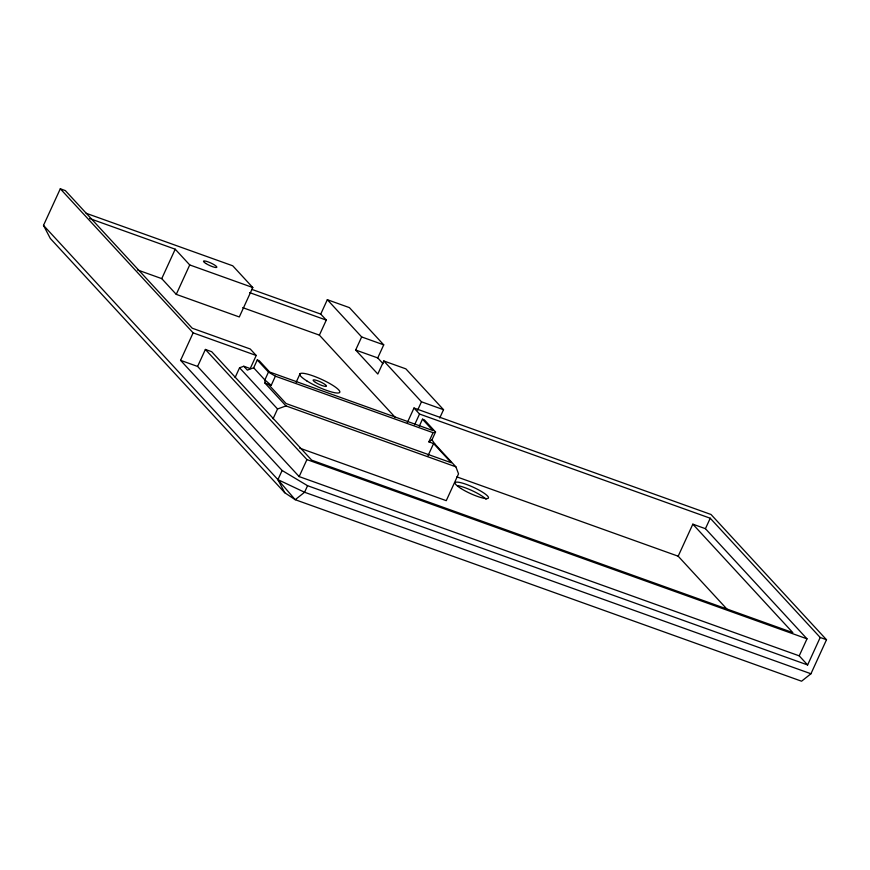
<?xml version="1.0" encoding="UTF-8"?>
<svg xmlns="http://www.w3.org/2000/svg" width="870" height="870" viewBox="0 0 870 870"><rect width="100%" height="100%" fill="white"/><g stroke="black" fill="none" stroke-linecap="round" stroke-linejoin="round"><path stroke-width="1.3" d="M86.13 213.27L232.736 265.796L252.778 287.535L239.304 316.963L176.251 294.364L161.744 278.628L175.218 249.201L89.545 218.49M176.251 294.364L189.725 264.937L175.218 249.201M414 408.03L419.536 414.033L710.235 518.226L820.192 637.482L807.621 664.952L307.567 485.71L282.119 470.485L180.579 360.343L193.129 332.862L60.302 188.79L43.5 225.373L50.329 238.478L284.762 492.746L295.202 499.695L801.574 681.21L810.949 673.761L826.5 639.744L711.007 514.485L414 408.03L407.323 422.602M807.621 664.952L799.215 655.839L299.149 476.586L197.599 366.444L205.385 349.446L211.693 351.708L311.688 460.176L792.842 632.631L692.835 524.175L678.176 556.202L726.798 608.946M235.107 377.536L239.565 367.792L243.796 366.259L250.223 368.565L256.215 355.482L250.234 349L192.216 328.207L65.348 190.606L60.302 188.79M243.796 366.259L247.33 370.098L253.67 367.803L257.259 359.962L259.151 360.637L269.678 372.045L432.999 430.596L422.483 419.188L419.253 426.246M257.259 359.962L268.449 372.088L264.861 379.94L264.958 383.104L286.002 405.92L455.88 466.82L458.533 473.856L446.256 500.663L299.693 448.126M264.958 383.104L271.201 385.345L275.388 376.188L268.449 372.088M395.415 417.589L319.388 335.135L326.283 320.095L320.747 314.092L327.327 299.704L349.403 307.621L383.724 344.857L377.743 357.929L383.061 363.693M273.082 418.731L277.552 408.987L286.002 405.92M296.17 382.245L300.106 373.654M284.762 492.746L277.932 479.642L282.119 470.485M439.72 418.035L443.526 409.705L405.877 368.869L383.8 360.963L377.819 374.035L355.667 350.023L361.659 336.94L327.327 299.704M299.149 476.586L306.936 459.588L205.385 349.446M307.567 485.71L304.576 492.257L295.202 499.695L277.932 479.642L43.5 225.373M417.643 410.118L421.461 401.799L383.8 360.963M414.631 424.723L419.536 414.033M455.88 466.82L434.837 443.994L428.856 441.851L433.042 432.694L435.555 431.988L424.375 419.862L422.483 419.188M428.856 441.851L431.966 439.839L435.555 431.988M427.942 455.869L433.586 443.548L451.302 462.764L286.078 403.539L268.362 384.322M799.215 655.839L807.001 638.83L705.439 528.688L710.235 518.226M189.725 264.937L252.778 287.535M251.713 289.351L320.747 314.092M249.581 292.603L326.283 320.095M361.659 336.94L383.724 344.857M137.449 269.917L161.744 278.628M242.697 307.643L319.388 335.135M355.667 350.023L377.743 357.929M421.461 401.799L443.526 409.705M193.129 332.862L256.215 355.482M692.835 524.175L705.439 528.688M275.388 376.188L433.042 432.694M180.579 360.343L197.599 366.444M456.88 476.89L678.176 556.202M820.192 637.482L826.5 639.744M306.936 459.588L807.001 638.83M810.949 673.761L304.576 492.257L277.932 479.642M271.201 385.345L264.861 379.94L253.67 367.803M239.565 367.792L277.552 408.987M431.966 439.839L434.837 443.994M457.631 485.601A18.313 3.458 24.6 0 1 486.069 499.282M306.751 380.864A21.967 4.154 24.6 0 0 339.517 392.609A21.967 4.154 24.6 0 0 313.167 375.927A21.967 4.154 24.6 0 0 306.751 380.864M315.451 382.376A7.319 1.381 24.6 0 0 326.38 386.291A7.319 1.381 24.6 0 0 317.594 380.734A7.319 1.381 24.6 0 0 315.451 382.376M460.915 488.472A18.313 3.458 24.6 0 0 488.222 498.26A18.313 3.458 24.6 0 0 466.266 484.362A18.313 3.458 24.6 0 0 460.915 488.472M205.82 263.469A7.319 1.381 24.6 0 0 216.75 267.384A7.319 1.381 24.6 0 0 207.963 261.826A7.319 1.381 24.6 0 0 205.82 263.469"/></g></svg>
